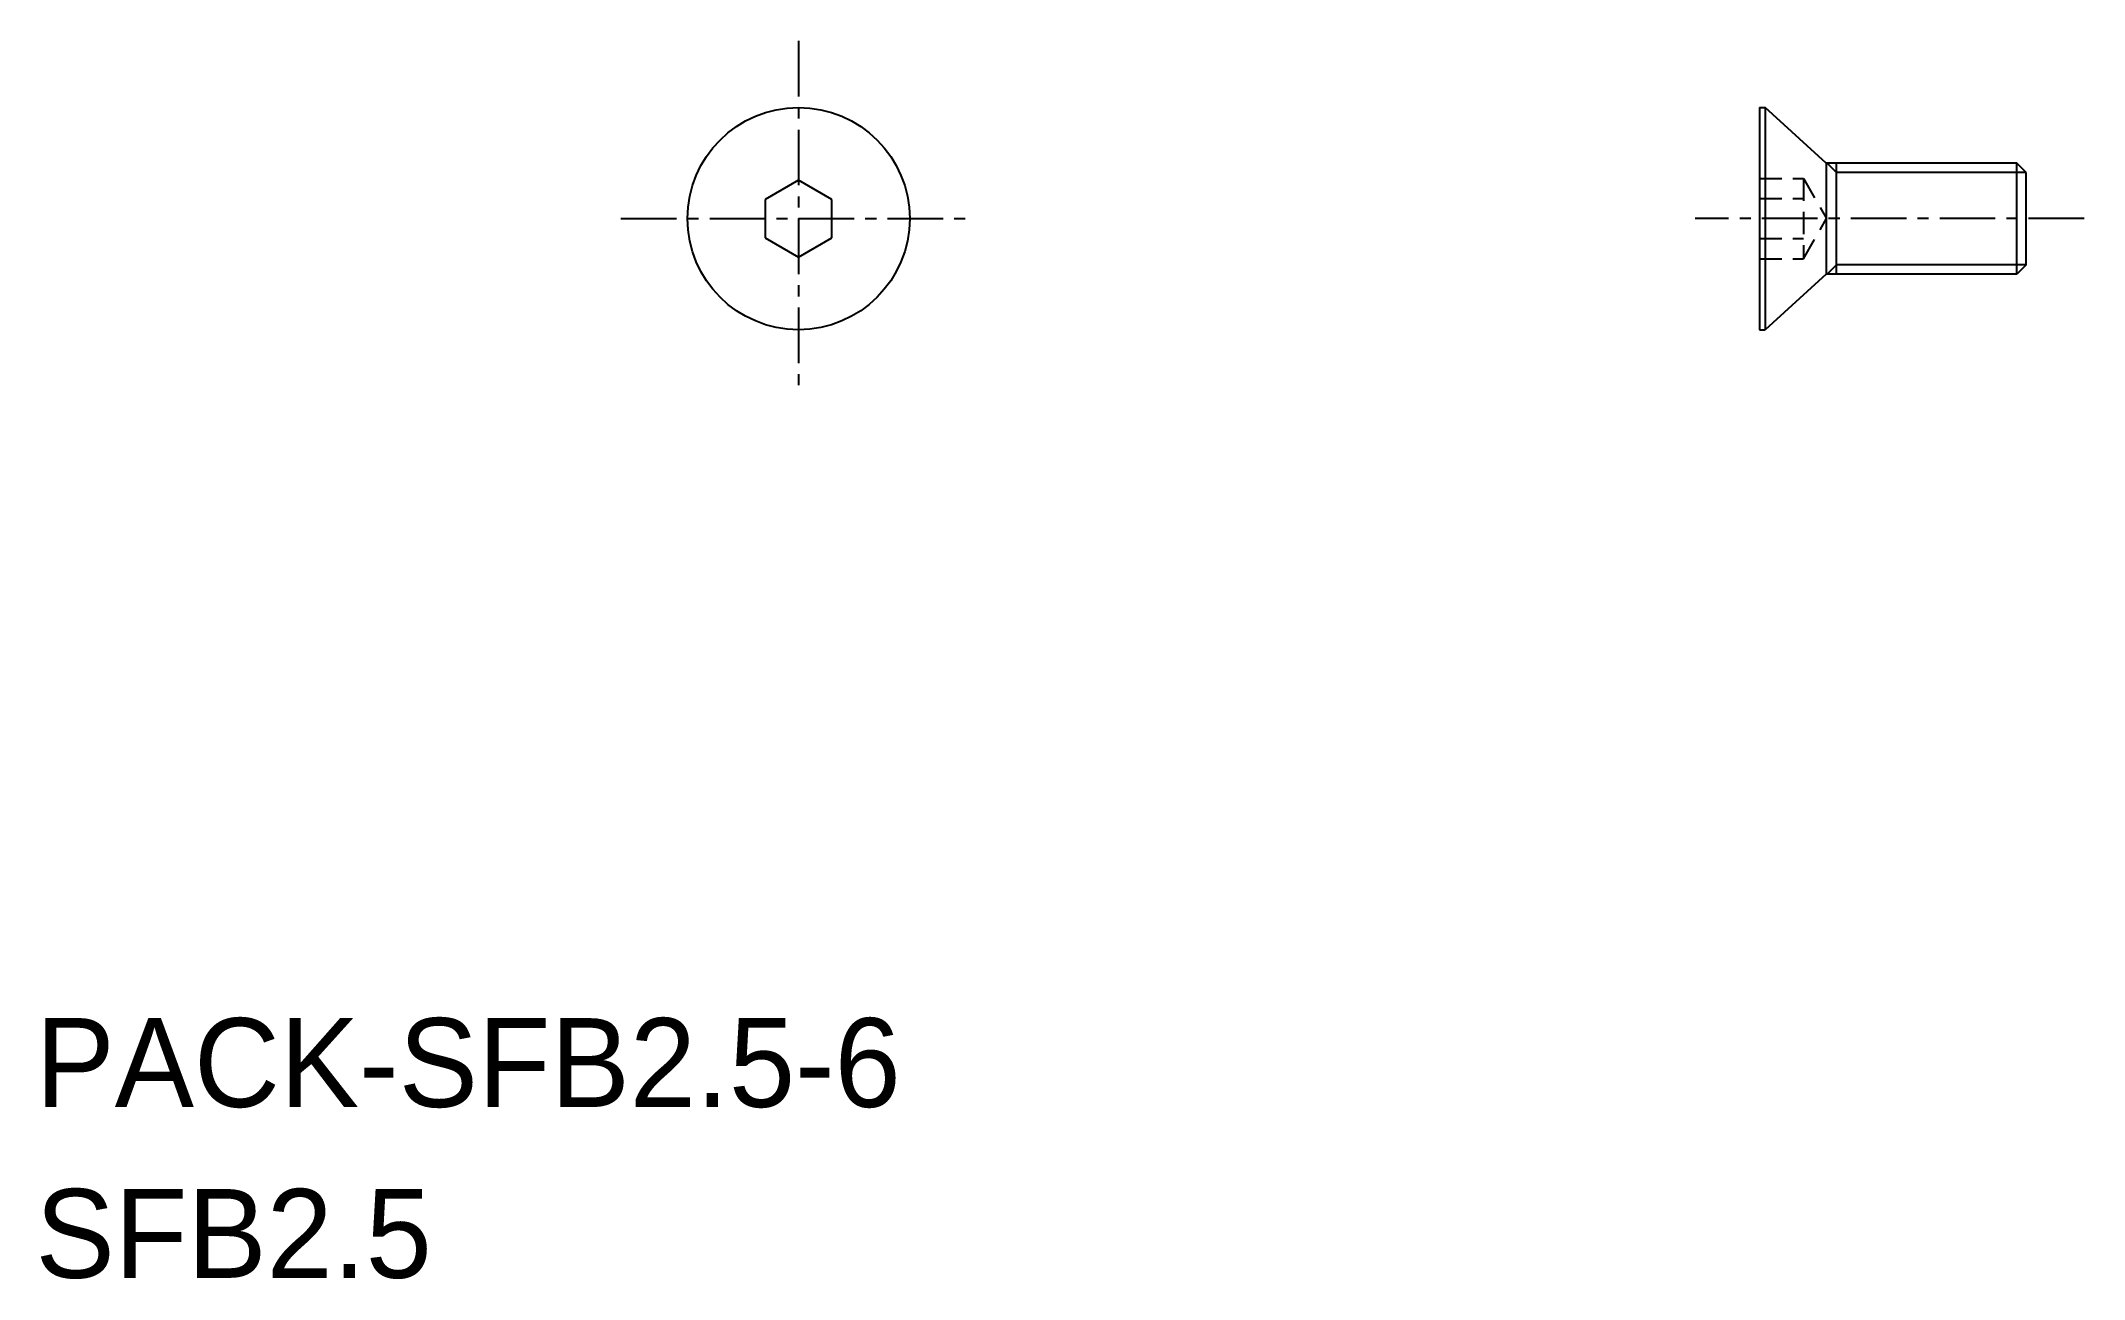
# Model space of a CAD drawing. Extents: x 5.1 to 51.1, y 9.6 to 37.5.
import ezdxf

# ---------------------------------------------------------------- set-up
doc = ezdxf.new("R2010")
doc.units = 0
doc.linetypes.add('CENTER', pattern=[2, 1.25, -0.25, 0.25, -0.25])
doc.linetypes.add('DASHED', pattern=[0.75, 0.5, -0.25])
doc.layers.get('0').update_dxf_attribs({"linetype": 'CONTINUOUS'})
doc.layers.add('CENTER', color=1, linetype='CENTER')

msp = doc.modelspace()

# ---------------------------------------------------------------- linework, layer by layer
at = {"color": 7, "linetype": 'CONTINUOUS'}
for p, q in [((43.795, 35.954), (43.795, 30.954)), ((43.795, 35.954), (43.92, 35.954)), ((45.295, 34.704), (43.92, 35.954)), ((43.92, 35.954), (43.92, 30.954)), ((49.584, 34.704), (45.295, 34.704)), ((45.295, 34.704), (45.295, 32.204)), ((45.527, 32.204), (45.527, 34.704)), ((49.584, 32.204), (49.584, 34.704)), ((49.795, 34.492), (49.584, 34.704)), ((49.795, 32.415), (49.795, 34.492)), ((49.795, 32.415), (49.795, 34.492)), ((22.172, 34.32), (21.422, 33.887)), ((22.922, 33.887), (22.172, 34.32)), ((21.422, 33.887), (21.422, 33.021)), ((22.922, 33.021), (22.922, 33.887)), ((21.422, 33.021), (22.172, 32.588)), ((22.172, 32.588), (22.922, 33.021)), ((45.295, 32.204), (43.92, 30.954)), ((49.584, 32.204), (45.295, 32.204)), ((49.795, 32.415), (49.584, 32.204)), ((43.795, 30.954), (43.92, 30.954))]:
    msp.add_line(p, q, dxfattribs=at)
at = {"color": 3, "linetype": 'CONTINUOUS'}
for p, q in [((45.527, 34.492), (45.316, 34.704)), ((49.795, 34.492), (45.527, 34.492)), ((45.527, 32.415), (45.316, 32.204)), ((49.795, 32.415), (45.527, 32.415))]:
    msp.add_line(p, q, dxfattribs=at)
at = {"color": 3, "linetype": 'DASHED'}
for p, q in [((43.795, 34.356), (44.782, 34.356)), ((44.782, 34.356), (44.782, 32.552)), ((44.782, 34.356), (45.303, 33.454)), ((43.795, 33.905), (44.782, 33.905)), ((44.782, 32.552), (45.303, 33.454)), ((43.795, 33.003), (44.782, 33.003)), ((43.795, 32.552), (44.782, 32.552))]:
    msp.add_line(p, q, dxfattribs=at)
at = {"color": 7, "linetype": 'CONTINUOUS'}
msp.add_circle((22.172, 33.454), 2.5, dxfattribs=at)
at = {"layer": 'CENTER', "color": 1, "linetype": 'CENTER'}
for p, q in [((22.172, 37.454), (22.172, 29.454)), ((18.172, 33.454), (26.172, 33.454)), ((51.099, 33.454), (42.345, 33.454))]:
    msp.add_line(p, q, dxfattribs=at)

# ---------------------------------------------------------------- texts
at = {"color": 7, "linetype": 'CONTINUOUS'}
for s, p in [('PACK-SFB2.5-6', (5, 13.465)), ('SFB2.5', (5, 9.62))]:
    msp.add_text(s, height=2, dxfattribs=at).set_placement(p)

doc.saveas('drawing.dxf')
